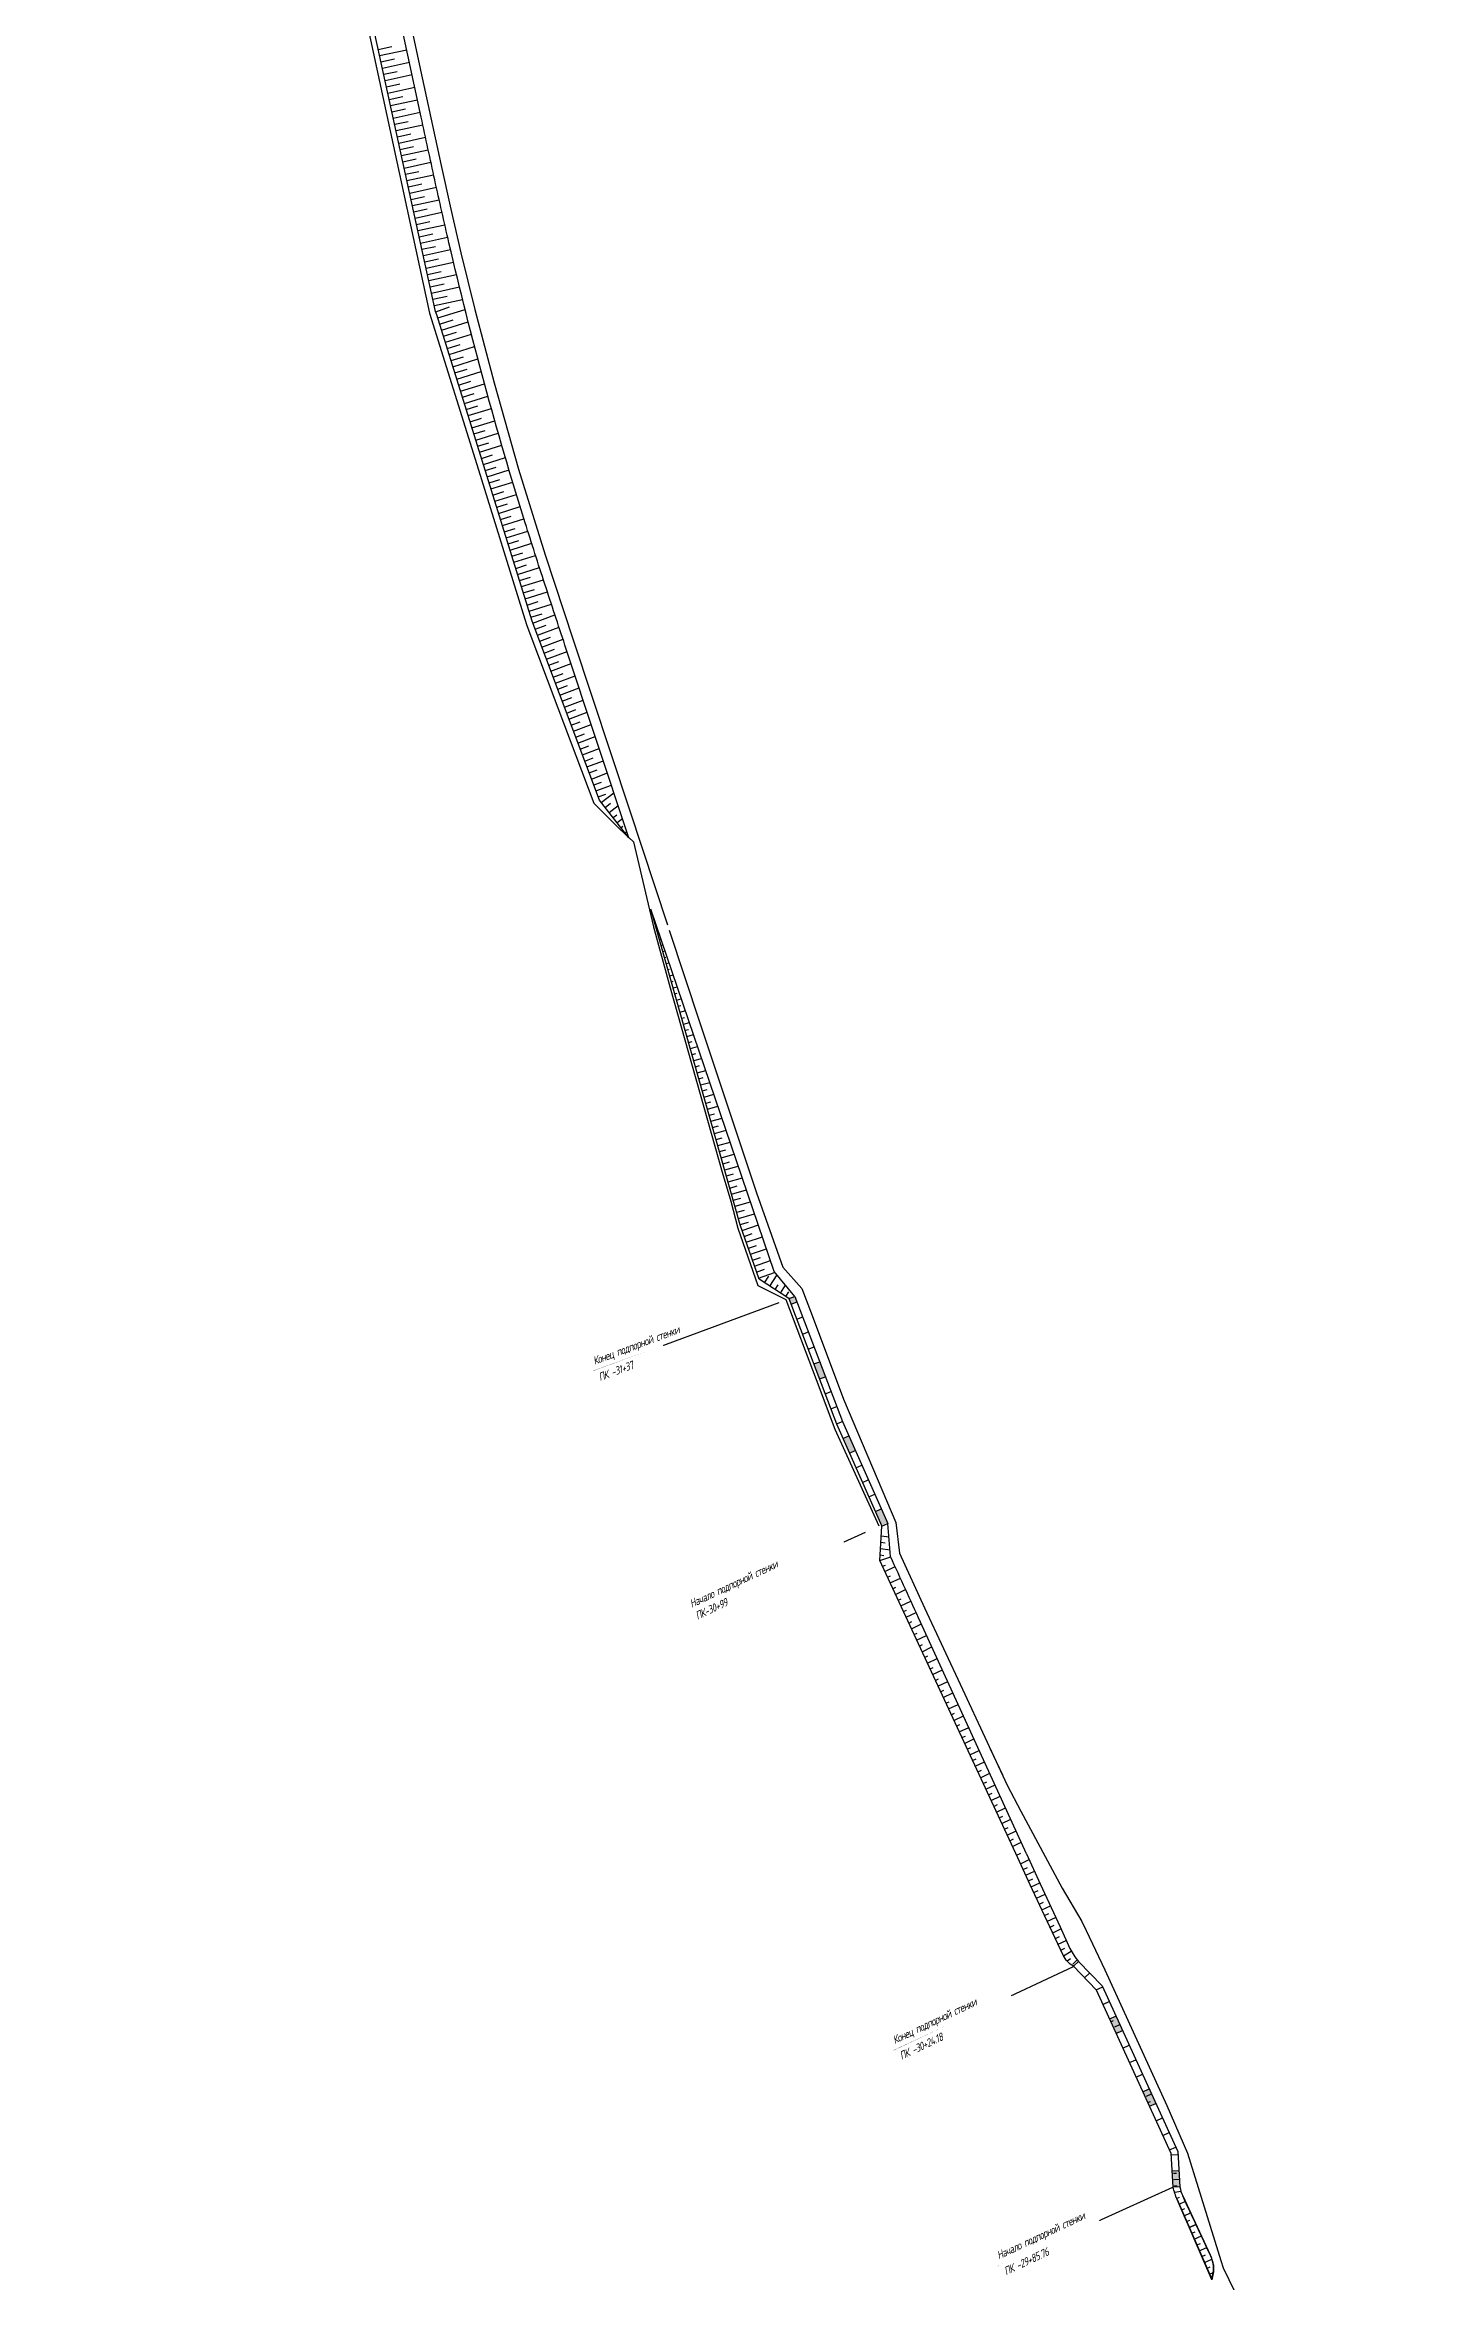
# Model space of a CAD drawing. Extents: x -2947 to 9736, y 6504 to 14001.
# Drawn here: x 9017.5 to 9232.7, y 12860.8 to 13210.2 of the extents above; entities that cross this region are included whole.
import ezdxf

# ---------------------------------------------------------------- set-up
doc = ezdxf.new("R2010")
doc.units = 0
for name, color, linetype, lineweight in [('-ЛОТОК Киселева', 4, 'Continuous', 40), ('Изменение от Оли 02.02.17', 1, 'Continuous', 40), ('Откосы и лоток 30.08.16', 1, 'Continuous', 40)]:
    doc.layers.add(name, color=color, linetype=linetype, lineweight=lineweight)
doc.styles.add('ОСИ_путей_М500_для_планов_исравл$0$Standard', font='arial.ttf')
doc.linetypes.add('Водоотвод право', pattern='A,15,[130,ltypeshp.shx,S=0.75,R=0,X=0,Y=0],-1e-05,[130,ltypeshp.shx,S=2.527969,R=81.469167,X=-2.5,Y=0.375],-1e-05,[130,ltypeshp.shx,S=2.527969,R=-81.469167,X=-2.5,Y=-0.375],-1e-05,[130,ltypeshp.shx,S=0.75,R=0,X=-5,Y=0],-1e-05,[130,ltypeshp.shx,S=1.875,R=90,X=-3.125,Y=0.1875],-1e-05,[130,ltypeshp.shx,S=1.25,R=90,X=-3.75,Y=0.375],-1e-05,[130,ltypeshp.shx,S=0.625,R=90,X=-4.375,Y=0.5625],-1e-05,[130,ltypeshp.shx,S=1.875,R=90,X=-3.125,Y=-0.1875],-1e-05,[130,ltypeshp.shx,S=1.25,R=90,X=-3.75,Y=-0.375],-1e-05,[130,ltypeshp.shx,S=0.625,R=90,X=-4.375,Y=-0.5625],-1e-05,[130,ltypeshp.shx,S=2.5,R=90,X=-2.5,Y=0],-1e-05', length=15.00011)
doc.linetypes.add('Забор Металлический-2$0$ЗАБОР_МЕТ_Б1М', pattern='A,1.25,[133,ltypeshp.shx,S=0.25,R=0,X=-0.25,Y=0],-0.001,[133,ltypeshp.shx,S=0.145,R=0,X=-0.145,Y=0],-0.001,[130,ltypeshp.shx,S=0.125,R=0,X=0,Y=0.4],1.25', length=2.502)

msp = doc.modelspace()

# ---------------------------------------------------------------- hatches: boundary and pattern name
at = {"lineweight": 30}
h = msp.add_hatch(color=5, dxfattribs=at)
h.dxf.hatch_style = 1
h.paths.add_polyline_path([(9148.26, 12981.42), (9147.34, 12981.02), (9148.36, 12978.73), (9149.27, 12979.14)])
h.paths.add_polyline_path([(9143.18, 12992.84), (9142.26, 12992.44), (9143.28, 12990.15), (9144.19, 12990.56)])
h.paths.add_polyline_path([(9138.64, 13004.42), (9137.7, 13004.08), (9138.59, 13001.74), (9139.53, 13002.08)])
h.paths.add_polyline_path([(9134.77, 13014.62), (9133.83, 13014.28), (9134.16, 13013.43), (9135.1, 13013.77)])
h = msp.add_hatch(color=5, dxfattribs=at)
h.dxf.hatch_style = 1
h.paths.add_polyline_path([(9194.81, 12878.03), (9193.71, 12877.97), (9193.85, 12875.47), (9194.95, 12875.53)])
h.paths.add_polyline_path([(9190.16, 12890.84), (9189.16, 12890.38), (9190.2, 12888.1), (9191.2, 12888.56)])
h.paths.add_polyline_path([(9184.95, 12902.2), (9183.95, 12901.74), (9184.99, 12899.47), (9185.99, 12899.93)])

# ---------------------------------------------------------------- linework, layer by layer
at = {"layer": '-ЛОТОК Киселева', "color": 5, "lineweight": 30}
msp.add_line((9165.3, 12943.93), (9167.19, 12939.88), dxfattribs=at)
at = {"layer": '-ЛОТОК Киселева', "color": 5, "linetype": 'Водоотвод право', "lineweight": 30, "ltscale": 0.4}
for points in [[(9042.23, 13364.25), (9044.09, 13355.57), (9047.04, 13341.88), (9051.46, 13321.35), (9055.88, 13300.82), (9060.29, 13280.29), (9067.66, 13246.07), (9076.49, 13205.01), (9079.45, 13191.33), (9080.99, 13184.5), (9082.55, 13177.68), (9084.74, 13168.8)], [(9084.74, 13168.8), (9087.74, 13157.33), (9091.57, 13143.87), (9095.71, 13130.49), (9100.07, 13117.19), (9108.88, 13090.62), (9114.83, 13072.67)], [(9115.11, 13071.86), (9119.9, 13057.39), (9124.31, 13044.1), (9128.75, 13030.82), (9132.86, 13019.19), (9135.86, 13015.86)], [(9135.86, 13015.86), (9137.44, 13011.67), (9142.34, 12998.59), (9150.55, 12979.29), (9151.13, 12974.51)], [(9151.13, 12974.51), (9155.03, 12965.99), (9160.94, 12953.29), (9167.94, 12938.26)], [(9167.94, 12938.26), (9170.1, 12934.21), (9176.56, 12922.18), (9179.6, 12916.96), (9180.28, 12915.56), (9183.19, 12909.4), (9192.89, 12888.22), (9196.14, 12880.78), (9201.35, 12864.03), (9201.7, 12862.88)], [(9201.7, 12862.88), (9206.19, 12853.62), (9216.84, 12830.93), (9225.58, 12811.83), (9232.68, 12796.35)]]:
    msp.add_lwpolyline(points, dxfattribs=at)
at = {"color": 5, "lineweight": 30}
for p, q in [((9179.1, 12910.74), (9178.31, 12909.98)), ((9179.1, 12910.74), (9182.79, 12906.92)), ((9178.31, 12909.98), (9181.87, 12906.29)), ((9180.84, 12908.94), (9180.05, 12908.18)), ((9181.87, 12906.29), (9182.87, 12906.75)), ((9181.87, 12906.29), (9193.55, 12880.78)), ((9182.79, 12906.92), (9194.64, 12881.05)), ((9182.91, 12904.02), (9183.91, 12904.47)), ((9183.95, 12901.74), (9184.95, 12902.2)), ((9184.99, 12899.47), (9185.99, 12899.93)), ((9186.03, 12897.2), (9187.03, 12897.65)), ((9187.07, 12894.92), (9188.07, 12895.38)), ((9188.11, 12892.65), (9189.11, 12893.11)), ((9189.16, 12890.38), (9190.16, 12890.84)), ((9190.2, 12888.1), (9191.2, 12888.56)), ((9190.2, 12888.1), (9191.2, 12888.56)), ((9191.24, 12885.83), (9192.24, 12886.29)), ((9192.28, 12883.56), (9193.28, 12884.02)), ((9193.32, 12881.29), (9194.32, 12881.74)), ((9193.55, 12880.78), (9193.85, 12875.47)), ((9194.67, 12880.52), (9193.57, 12880.46)), ((9194.64, 12881.05), (9194.95, 12875.53)), ((9194.81, 12878.03), (9193.71, 12877.97)), ((9194.95, 12875.53), (9193.85, 12875.47))]:
    msp.add_line(p, q, dxfattribs=at)
at = {"layer": 'Откосы и лоток 30.08.16', "color": 5, "lineweight": 30}
for p, q in [((9069.62, 13209.45), (9071.74, 13209.92)), ((9069.83, 13208.48), (9074.07, 13209.4)), ((9070.05, 13207.5), (9072.16, 13207.96)), ((9070.26, 13206.52), (9074.49, 13207.45)), ((9070.48, 13205.55), (9072.59, 13206.01)), ((9070.69, 13204.57), (9074.91, 13205.5)), ((9070.9, 13203.6), (9073.01, 13204.06)), ((9071.12, 13202.62), (9075.33, 13203.54)), ((9071.33, 13201.64), (9073.44, 13202.1)), ((9071.55, 13200.67), (9075.75, 13201.59)), ((9071.76, 13199.69), (9073.86, 13200.15)), ((9071.97, 13198.71), (9076.17, 13199.63)), ((9072.19, 13197.74), (9074.28, 13198.2)), ((9072.4, 13196.76), (9076.59, 13197.68)), ((9072.61, 13195.78), (9074.71, 13196.24)), ((9072.83, 13194.81), (9077.01, 13195.72)), ((9073.04, 13193.83), (9075.13, 13194.29)), ((9073.26, 13192.85), (9077.43, 13193.77)), ((9073.47, 13191.88), (9075.56, 13192.34)), ((9073.68, 13190.9), (9077.86, 13191.82)), ((9073.9, 13189.93), (9075.98, 13190.38)), ((9074.11, 13188.95), (9078.28, 13189.86)), ((9074.33, 13187.97), (9076.41, 13188.43)), ((9074.54, 13187), (9078.71, 13187.91)), ((9074.75, 13186.02), (9076.84, 13186.48)), ((9074.97, 13185.04), (9079.14, 13185.96)), ((9075.18, 13184.07), (9077.27, 13184.52)), ((9075.39, 13183.09), (9079.58, 13184.01)), ((9075.61, 13182.11), (9077.71, 13182.57)), ((9075.82, 13181.14), (9080.02, 13182.06)), ((9076.04, 13180.16), (9078.14, 13180.62)), ((9076.25, 13179.19), (9080.47, 13180.11)), ((9076.46, 13178.21), (9078.58, 13178.67)), ((9076.68, 13177.23), (9080.92, 13178.16)), ((9076.89, 13176.26), (9079.02, 13176.72)), ((9077.11, 13175.28), (9081.38, 13176.22)), ((9077.32, 13174.3), (9079.47, 13174.77)), ((9077.53, 13173.33), (9081.85, 13174.27)), ((9077.75, 13172.35), (9079.92, 13172.83)), ((9077.96, 13171.37), (9082.32, 13172.33)), ((9078.17, 13170.4), (9080.37, 13170.88)), ((9078.39, 13169.42), (9082.8, 13170.39)), ((9078.61, 13168.45), (9080.75, 13169.21)), ((9078.92, 13167.5), (9083.19, 13168.83)), ((9079.22, 13166.54), (9081.33, 13167.2)), ((9079.52, 13165.59), (9083.68, 13166.89)), ((9079.81, 13164.63), (9081.87, 13165.28)), ((9080.11, 13163.68), (9084.18, 13164.95)), ((9080.41, 13162.73), (9082.42, 13163.35)), ((9080.71, 13161.77), (9084.69, 13163.01)), ((9081, 13160.82), (9082.97, 13161.43)), ((9081.3, 13159.86), (9085.2, 13161.08)), ((9081.6, 13158.91), (9083.53, 13159.51)), ((9081.89, 13157.95), (9085.71, 13159.14)), ((9082.19, 13157), (9084.08, 13157.59)), ((9082.49, 13156.05), (9086.24, 13157.21)), ((9082.79, 13155.09), (9084.64, 13155.67)), ((9083.08, 13154.14), (9086.76, 13155.28)), ((9083.38, 13153.18), (9085.21, 13153.75)), ((9083.68, 13152.23), (9087.3, 13153.36)), ((9083.97, 13151.27), (9085.77, 13151.83)), ((9084.27, 13150.32), (9087.84, 13151.43)), ((9084.57, 13149.37), (9086.34, 13149.92)), ((9084.87, 13148.41), (9088.39, 13149.51)), ((9085.16, 13147.46), (9086.91, 13148)), ((9085.46, 13146.5), (9088.94, 13147.59)), ((9085.76, 13145.55), (9087.49, 13146.09)), ((9086.05, 13144.59), (9089.5, 13145.67)), ((9086.35, 13143.64), (9088.07, 13144.17)), ((9086.65, 13142.68), (9090.07, 13143.75)), ((9086.95, 13141.73), (9088.65, 13142.26)), ((9087.24, 13140.78), (9090.65, 13141.84)), ((9087.54, 13139.82), (9089.24, 13140.35)), ((9087.84, 13138.87), (9091.22, 13139.92)), ((9088.14, 13137.91), (9089.83, 13138.44)), ((9088.43, 13136.96), (9091.81, 13138.01)), ((9088.73, 13136), (9090.42, 13136.53)), ((9089.03, 13135.05), (9092.4, 13136.1)), ((9089.32, 13134.1), (9091.01, 13134.62)), ((9089.62, 13133.14), (9093, 13134.19)), ((9089.92, 13132.19), (9091.61, 13132.71)), ((9090.22, 13131.23), (9093.61, 13132.29)), ((9090.51, 13130.28), (9092.21, 13130.81)), ((9090.81, 13129.32), (9094.22, 13130.38)), ((9091.11, 13128.37), (9092.81, 13128.9)), ((9091.4, 13127.42), (9094.83, 13128.48)), ((9091.7, 13126.46), (9093.42, 13127)), ((9092, 13125.51), (9095.45, 13126.58)), ((9092.3, 13124.55), (9094.03, 13125.09)), ((9092.59, 13123.6), (9096.07, 13124.68)), ((9092.89, 13122.64), (9094.64, 13123.19)), ((9093.19, 13121.69), (9096.69, 13122.78)), ((9093.48, 13120.73), (9095.25, 13121.28)), ((9093.8, 13119.79), (9097.25, 13121.09)), ((9094.15, 13118.85), (9095.86, 13119.49)), ((9094.51, 13117.92), (9097.88, 13119.19)), ((9094.86, 13116.98), (9096.53, 13117.61)), ((9095.21, 13116.05), (9098.51, 13117.29)), ((9095.56, 13115.11), (9097.19, 13115.72)), ((9095.91, 13114.17), (9099.14, 13115.39)), ((9096.27, 13113.24), (9097.86, 13113.84)), ((9096.62, 13112.3), (9099.77, 13113.49)), ((9096.97, 13111.37), (9098.53, 13111.95)), ((9097.32, 13110.43), (9100.4, 13111.59)), ((9097.67, 13109.5), (9099.19, 13110.07)), ((9098.03, 13108.56), (9101.03, 13109.69)), ((9098.38, 13107.63), (9099.86, 13108.18)), ((9098.73, 13106.69), (9101.66, 13107.79)), ((9099.08, 13105.75), (9100.53, 13106.3)), ((9099.43, 13104.82), (9102.29, 13105.89)), ((9099.79, 13103.88), (9101.19, 13104.41)), ((9100.14, 13102.95), (9102.92, 13103.99)), ((9100.49, 13102.01), (9101.86, 13102.53)), ((9100.84, 13101.08), (9103.55, 13102.1)), ((9101.2, 13100.14), (9102.53, 13100.64)), ((9101.55, 13099.21), (9104.18, 13100.2)), ((9101.9, 13098.27), (9103.2, 13098.76)), ((9102.25, 13097.34), (9104.81, 13098.3)), ((9102.6, 13096.4), (9103.86, 13096.87)), ((9102.96, 13095.46), (9105.44, 13096.4)), ((9103.31, 13094.53), (9104.53, 13094.99)), ((9103.66, 13093.59), (9106.07, 13094.5)), ((9104.01, 13092.66), (9105.2, 13093.1)), ((9104.49, 13091.79), (9106.45, 13093.32)), ((9105.11, 13091.01), (9105.95, 13091.66)), ((9105.72, 13090.22), (9107.12, 13091.31)), ((9106.33, 13089.43), (9106.9, 13089.87)), ((9106.95, 13088.64), (9107.79, 13089.3)), ((9107.56, 13087.85), (9107.84, 13088.07)), ((9108.18, 13087.06), (9108.46, 13087.28)), ((9112.5, 13074.2), (9112.55, 13074.21)), ((9112.76, 13073.25), (9112.81, 13073.27)), ((9113.03, 13072.31), (9113.18, 13072.35)), ((9113.3, 13071.36), (9113.4, 13071.39)), ((9113.57, 13070.41), (9113.82, 13070.48)), ((9113.84, 13069.46), (9113.99, 13069.5)), ((9114.11, 13068.52), (9114.45, 13068.61)), ((9114.38, 13067.57), (9114.57, 13067.62)), ((9114.65, 13066.62), (9115.09, 13066.75)), ((9114.91, 13065.67), (9115.16, 13065.74)), ((9115.18, 13064.72), (9115.73, 13064.88)), ((9115.45, 13063.78), (9115.75, 13063.86)), ((9115.72, 13062.83), (9116.36, 13063.01)), ((9115.99, 13061.88), (9116.34, 13061.98)), ((9116.26, 13060.93), (9117, 13061.14)), ((9116.53, 13059.99), (9116.92, 13060.1)), ((9116.8, 13059.04), (9117.64, 13059.28)), ((9117.06, 13058.09), (9117.51, 13058.22)), ((9117.33, 13057.14), (9118.27, 13057.41)), ((9117.6, 13056.2), (9118.1, 13056.34)), ((9117.87, 13055.25), (9118.91, 13055.54)), ((9118.14, 13054.3), (9118.68, 13054.46)), ((9118.41, 13053.35), (9119.54, 13053.68)), ((9118.68, 13052.41), (9119.27, 13052.57)), ((9118.95, 13051.46), (9120.18, 13051.81)), ((9119.21, 13050.51), (9119.86, 13050.69)), ((9119.48, 13049.56), (9120.82, 13049.94)), ((9119.75, 13048.62), (9120.44, 13048.81)), ((9120.02, 13047.67), (9121.45, 13048.07)), ((9120.29, 13046.72), (9121.03, 13046.93)), ((9120.56, 13045.77), (9122.09, 13046.21)), ((9120.83, 13044.83), (9121.62, 13045.05)), ((9121.1, 13043.88), (9122.73, 13044.34)), ((9121.37, 13042.93), (9122.2, 13043.17)), ((9121.63, 13041.98), (9123.36, 13042.47)), ((9121.9, 13041.04), (9122.79, 13041.29)), ((9122.17, 13040.09), (9124, 13040.61)), ((9122.44, 13039.14), (9123.38, 13039.41)), ((9122.71, 13038.19), (9124.63, 13038.74)), ((9122.98, 13037.24), (9123.96, 13037.52)), ((9123.25, 13036.3), (9125.27, 13036.87)), ((9123.52, 13035.35), (9124.55, 13035.64)), ((9123.78, 13034.4), (9125.91, 13035)), ((9124.05, 13033.45), (9125.14, 13033.76)), ((9124.32, 13032.51), (9126.54, 13033.14)), ((9124.59, 13031.56), (9125.73, 13031.88)), ((9124.86, 13030.61), (9127.18, 13031.27)), ((9125.13, 13029.66), (9126.31, 13030)), ((9125.4, 13028.72), (9127.82, 13029.4)), ((9125.67, 13027.77), (9126.9, 13028.12)), ((9125.93, 13026.82), (9128.45, 13027.54)), ((9126.2, 13025.87), (9127.49, 13026.24)), ((9126.52, 13024.94), (9129.04, 13025.81)), ((9126.84, 13024.01), (9128.1, 13024.44)), ((9127.16, 13023.08), (9129.67, 13023.95)), ((9127.49, 13022.15), (9128.74, 13022.58)), ((9127.81, 13021.22), (9130.31, 13022.08)), ((9128.13, 13020.29), (9129.38, 13020.72)), ((9128.45, 13019.36), (9130.95, 13020.22)), ((9128.77, 13018.42), (9130.02, 13018.86)), ((9129.09, 13017.49), (9131.58, 13018.35)), ((9130.01, 13016.75), (9130.69, 13017.81)), ((9130.83, 13016.22), (9131.98, 13017.98)), ((9131.66, 13015.68), (9132.15, 13016.44)), ((9132.49, 13015.15), (9133.3, 13016.4)), ((9133.32, 13014.61), (9133.8, 13015.36)), ((9133.83, 13014.28), (9141.25, 12994.73)), ((9134.77, 13014.62), (9142.18, 12995.08)), ((9141.25, 12994.73), (9148.36, 12978.73)), ((9142.18, 12995.08), (9149.27, 12979.14)), ((9142.26, 12992.44), (9143.18, 12992.84)), ((9143.28, 12990.15), (9144.19, 12990.56)), ((9144.29, 12987.87), (9145.21, 12988.28)), ((9145.31, 12985.58), (9146.22, 12985.99)), ((9146.33, 12983.3), (9147.24, 12983.71)), ((9147.34, 12981.02), (9148.26, 12981.42)), ((9148.27, 12977.21), (9149.46, 12977.04)), ((9148.36, 12978.73), (9149.27, 12979.14)), ((9148.03, 12973.37), (9149.73, 12973.95)), ((9148.09, 12974.25), (9148.68, 12974.16)), ((9148.15, 12975.24), (9149.64, 12975.02)), ((9148.21, 12976.23), (9148.88, 12976.13)), ((9148.43, 12972.46), (9148.93, 12972.63)), ((9148.8, 12971.65), (9150.43, 12972.43)), ((9149.22, 12970.75), (9149.68, 12970.97)), ((9149.63, 12969.86), (9151.24, 12970.63)), ((9150.05, 12968.96), (9150.51, 12969.18)), ((9150.47, 12968.07), (9152.06, 12968.83)), ((9150.88, 12967.17), (9151.35, 12967.4)), ((9151.3, 12966.28), (9152.88, 12967.04)), ((9151.71, 12965.38), (9152.19, 12965.61)), ((9152.13, 12964.49), (9153.7, 12965.24)), ((9152.55, 12963.59), (9153.02, 12963.82)), ((9152.96, 12962.7), (9154.53, 12963.45)), ((9153.38, 12961.8), (9153.86, 12962.04)), ((9153.79, 12960.91), (9155.35, 12961.65)), ((9154.21, 12960.01), (9154.7, 12960.25)), ((9154.63, 12959.12), (9156.17, 12959.86)), ((9155.04, 12958.22), (9155.54, 12958.46)), ((9155.46, 12957.33), (9156.99, 12958.06)), ((9155.88, 12956.43), (9156.38, 12956.67)), ((9156.29, 12955.54), (9157.82, 12956.27)), ((9156.71, 12954.64), (9157.21, 12954.89)), ((9157.12, 12953.75), (9158.64, 12954.47)), ((9157.54, 12952.85), (9158.05, 12953.1)), ((9157.96, 12951.96), (9159.46, 12952.68)), ((9158.37, 12951.07), (9158.89, 12951.31)), ((9158.79, 12950.17), (9160.28, 12950.89)), ((9159.21, 12949.28), (9159.73, 12949.52)), ((9159.62, 12948.38), (9161.1, 12949.09)), ((9160.04, 12947.49), (9160.56, 12947.74)), ((9160.45, 12946.59), (9161.93, 12947.3)), ((9160.87, 12945.7), (9161.4, 12945.95)), ((9161.29, 12944.8), (9162.75, 12945.5)), ((9161.7, 12943.91), (9162.24, 12944.16)), ((9162.12, 12943.01), (9163.57, 12943.71)), ((9162.54, 12942.12), (9163.08, 12942.38)), ((9162.95, 12941.22), (9164.39, 12941.91)), ((9163.37, 12940.33), (9163.91, 12940.59)), ((9163.78, 12939.43), (9165.22, 12940.12)), ((9164.2, 12938.54), (9164.75, 12938.8)), ((9164.62, 12937.64), (9166.04, 12938.32)), ((9165.03, 12936.75), (9165.59, 12937.01)), ((9165.45, 12935.85), (9166.86, 12936.53)), ((9165.86, 12934.96), (9166.43, 12935.23)), ((9166.28, 12934.06), (9167.68, 12934.73)), ((9166.7, 12933.17), (9167.27, 12933.44)), ((9167.11, 12932.27), (9168.5, 12932.94)), ((9167.53, 12931.38), (9168.1, 12931.65)), ((9167.95, 12930.48), (9169.33, 12931.15)), ((9168.36, 12929.59), (9168.94, 12929.87)), ((9168.78, 12928.69), (9170.15, 12929.35)), ((9169.42, 12927.31), (9170.1, 12927.63)), ((9170.03, 12926), (9171.39, 12926.64)), ((9170.45, 12925.1), (9171.13, 12925.42)), ((9170.87, 12924.2), (9172.22, 12924.83)), ((9171.28, 12923.3), (9171.96, 12923.62)), ((9171.7, 12922.4), (9173.04, 12923.03)), ((9172.12, 12921.5), (9172.79, 12921.82)), ((9172.54, 12920.6), (9173.87, 12921.22)), ((9172.96, 12919.7), (9173.62, 12920.01)), ((9173.38, 12918.8), (9174.7, 12919.42)), ((9173.8, 12917.91), (9174.45, 12918.21)), ((9174.22, 12917.01), (9175.52, 12917.62)), ((9174.64, 12916.11), (9175.29, 12916.41)), ((9175.06, 12915.21), (9176.35, 12915.81)), ((9175.48, 12914.31), (9176.12, 12914.61)), ((9175.9, 12913.41), (9177.18, 12914.01)), ((9176.32, 12912.51), (9176.96, 12912.81)), ((9176.76, 12911.62), (9177.94, 12912.34)), ((9177.32, 12910.8), (9177.84, 12911.21)), ((9178.22, 12910.31), (9178.89, 12910.96)), ((9183.12, 12904.12), (9183.91, 12904.48)), ((9184.15, 12901.31), (9184.54, 12901.49)), ((9184.77, 12900.51), (9185.56, 12900.87)), ((9184.98, 12899.51), (9185.37, 12899.69)), ((9189.73, 12889.68), (9190.52, 12890.04)), ((9189.93, 12888.68), (9190.33, 12888.86)), ((9193.96, 12877.64), (9194.39, 12877.67)), ((9194.01, 12876.65), (9194.88, 12876.7)), ((9194.05, 12875.66), (9194.49, 12875.68)), ((9194.14, 12874.67), (9195.1, 12874.84)), ((9194.41, 12873.72), (9194.89, 12873.91)), ((9194.49, 12873.53), (9199.93, 12861.07)), ((9194.8, 12872.81), (9195.78, 12873.24)), ((9195.2, 12871.9), (9195.7, 12872.12)), ((9195.6, 12870.99), (9196.62, 12871.44)), ((9195.99, 12870.08), (9196.52, 12870.31)), ((9197.46, 12869.64), (9196.39, 12869.17)), ((9196.39, 12869.17), (9197.46, 12869.64)), ((9196.79, 12868.26), (9197.33, 12868.5)), ((9197.19, 12867.35), (9198.3, 12867.84)), ((9197.58, 12866.44), (9198.15, 12866.69)), ((9197.98, 12865.53), (9199.14, 12866.04)), ((9198.38, 12864.62), (9198.97, 12864.88)), ((9198.78, 12863.71), (9199.93, 12864.22)), ((9199.18, 12862.8), (9199.68, 12863.02)), ((9199.57, 12861.89), (9200.15, 12862.14))]:
    msp.add_line(p, q, dxfattribs=at)
at = {"layer": 'Откосы и лоток 30.08.16', "color": 5, "linetype": 'Забор Металлический-2$0$ЗАБОР_МЕТ_Б1М', "lineweight": 30}
msp.add_line((9097.71, 13106.56), (9103.31, 13091.68), dxfattribs=at)
for points in [[(9018.54, 13512.52), (9017.48, 13498.71), (9020.15, 13463.53), (9025.7, 13424.91), (9029.19, 13402.18), (9030.84, 13391.99), (9032.7, 13380.46), (9035.34, 13364.18), (9077.63, 13168.22), (9085.27, 13143.75), (9092.55, 13120.44), (9092.85, 13119.46), (9097.71, 13106.56)], [(9103.31, 13091.68), (9103.31, 13091.68), (9107.34, 13087.66), (9109.51, 13085.67)], [(9109.51, 13085.67), (9109.51, 13085.67), (9112.63, 13072.35), (9115.27, 13062.86), (9123.4, 13034.06), (9124.73, 13029.51), (9125.84, 13025.31), (9128.94, 13016.34), (9133.36, 13014.12), (9138.1, 13001.63), (9141.02, 12993.91), (9147.86, 12978.76)]]:
    msp.add_lwpolyline(points, dxfattribs=at)
at = {"layer": 'Откосы и лоток 30.08.16', "color": 5, "lineweight": 30}
for points in [[(9108.79, 13086.27), (9104.2, 13092.17), (9093.68, 13120.12), (9078.77, 13167.99), (9078.59, 13168.48), (9057.13, 13266.5), (9036.32, 13364.36), (9028.22, 13414.44), (9021.02, 13464.45), (9018.48, 13498.72), (9019.11, 13512.5)], [(9133.83, 13014.28), (9129.16, 13017.3), (9126.22, 13025.81), (9112.23, 13075.15)], [(9103.28, 13002.95), (9132.31, 13013.69)], [(9133.83, 13014.28), (9134.77, 13014.62)], [(9134.16, 13013.43), (9135.1, 13013.77)], [(9135.04, 13011.09), (9135.98, 13011.44)], [(9135.93, 13008.75), (9136.87, 13009.1)], [(9136.82, 13006.41), (9137.76, 13006.76)], [(9137.7, 13004.08), (9138.64, 13004.42)], [(9138.59, 13001.74), (9139.53, 13002.08)], [(9139.47, 12999.4), (9140.41, 12999.75)], [(9140.38, 12997.07), (9141.32, 12997.42)], [(9141.25, 12994.73), (9142.19, 12995.07)], [(9118.45, 12965.4), (9145.8, 12977.81)], [(9150.3, 12896.83), (9178.33, 12909.96)], [(9166.49, 12863.08), (9193.85, 12875.48)]]:
    msp.add_lwpolyline(points, dxfattribs=at)
at = {"layer": 'Откосы и лоток 30.08.16', "color": 5, "lineweight": 30, "flags": 128}
for points in [[(9108.79, 13086.27), (9098.81, 13116.38, -0.001042), (9095.67, 13125.9, -0.003125), (9092.59, 13135.49, -0.018703), (9080.68, 13179.21, -0.003125), (9078.46, 13189.05, -0.001042), (9076.34, 13198.84), (9043.03, 13353.64, -0.000781), (9039.88, 13368.32, -0.002344), (9036.82, 13383.06, -0.003906), (9033.94, 13397.88, -0.005469), (9031.33, 13412.78, -0.017972), (9025.85, 13455.98, -0.005469), (9024.66, 13471.07, -0.003906), (9023.76, 13486.13, -0.002344), (9023.05, 13501.17, -0.000455), (9022.68, 13509.92, -0.000516)], [(9170.98, 12927.54), (9154.38, 12963.76, -0.001217), (9149.72, 12973.98, 0.004133), (9149.27, 12979.14, -0.0011)], [(9178.31, 12909.98, -0.156706), (9176.69, 12911.72), (9173.79, 12917.92), (9171.56, 12922.72), (9169.61, 12926.9)], [(9170.97, 12927.55), (9170.97, 12927.56), (9173.12, 12922.86), (9176.21, 12916.13), (9177.75, 12912.77, 0.06932), (9179.1, 12910.74, 0.069386)], [(9199.96, 12860.98), (9199.54, 12861.97), (9198.49, 12864.38), (9197.18, 12867.37), (9196.21, 12869.58), (9195.61, 12870.97), (9194.49, 12873.53, -0.005004), (9193.85, 12875.47, -0.004985)], [(9194.95, 12875.53, 0.072699), (9195.38, 12874.09), (9196.63, 12871.42), (9199.68, 12864.88, -0.038247), (9199.95, 12864.16), (9200.04, 12863.86, -0.029405), (9200.17, 12863.29), (9200.19, 12863.19), (9200.19, 12863.1, -0.030361), (9200.18, 12862.5), (9200.17, 12862.24), (9199.96, 12860.98)]]:
    msp.add_lwpolyline(points, format="xyb", dxfattribs=at)
msp.add_lwpolyline([(9169.61, 12926.9), (9148.03, 12973.37), (9148.36, 12978.73)], dxfattribs=at)
at = {"layer": 'Откосы и лоток 30.08.16', "color": 5, "lineweight": 30}
msp.add_open_spline([(9199.93, 12861.07), (9200.1, 12861.78), (9200.38, 12863), (9199.96, 12864.18), (9199.78, 12864.67), (9198.31, 12867.81), (9196.85, 12870.95), (9195.38, 12874.09)], degree=3, knots=[0, 0, 0, 0, 2.124895, 3.675672, 3.675672, 3.675672, 4.592372, 4.592372, 4.592372, 4.592372], dxfattribs=at)

# ---------------------------------------------------------------- next in the draw order: texts
at = {"layer": 'Изменение от Оли 02.02.17', "color": 5, "lineweight": 30, "char_height": 1.25, "attachment_point": 1, "style": 'ОСИ_путей_М500_для_планов_исравл$0$Standard', "bg_fill": 2}
for s, insert, rotation in [('{\\Fspds|c204;\\Q15;\\T0.9;Конец\\Fspds|c0; \\Fspds|c204;подпорной\\Fspds|c0; \\Fspds|c204;стенки}', (9102.99, 13005.09), 20.5389), ('{\\Fspds|c204;\\Q15;\\T0.9;Начало\\Fspds|c0; \\Fspds|c204;подпорной\\Fspds|c0; \\Fspds|c204;стенки\\Fspds|c0;\\P\\Fspds|c204;ПК-30+99}', (9118.1, 12967.09), 25.2487), ('{\\Fspds|c204;\\Q15;\\T0.9;Конец подпорной стенки}', (9149.83, 12898.95), 25.3233), ('{\\Fspds|c204;\\Q15;\\T0.9;Начало\\Fspds|c0; \\Fspds|c204;подпорной\\Fspds|c0; \\Fspds|c204;стенки}', (9166.12, 12865.29), 25.2122)]:
    msp.add_mtext_dynamic_manual_height_columns(s, width=25.2508, gutter_width=12.5, heights=[0], dxfattribs=dict(at, insert=insert, rotation=rotation))

# ---------------------------------------------------------------- next in the draw order: linework, layer by layer
at = {"layer": 'Откосы и лоток 30.08.16', "color": 5, "lineweight": 30}
msp.add_lwpolyline([(9134.77, 13014.62), (9131.52, 13018.53), (9112.23, 13075.15)], dxfattribs=at)

# ---------------------------------------------------------------- next in the draw order: texts
at = {"layer": 'Изменение от Оли 02.02.17', "color": 5, "lineweight": 30, "char_height": 1.25, "attachment_point": 1, "style": 'ОСИ_путей_М500_для_планов_исравл$0$Standard', "bg_fill": 2}
for s, width, insert, rotation in [('{\\Fspds|c204;\\Q15;\\T0.9;ПК\\Fspds|c0; -31+37}', 10.5558, (9103.86, 13002.54), 20.5389), ('{\\Fspds|c204;\\Q15;\\T0.9;ПК \\Fspds|c0;-30+24.18}', 19.1518, (9150.91, 12896.47), 25.3233), ('{\\Fspds|c204;\\Q15;\\T0.9;ПК\\Fspds|c0; -29+85.76}', 16.2089, (9167.24, 12862.81), 25.2122)]:
    msp.add_mtext_dynamic_manual_height_columns(s, width=width, gutter_width=12.5, heights=[0], dxfattribs=dict(at, insert=insert, rotation=rotation))

doc.saveas('drawing.dxf')
